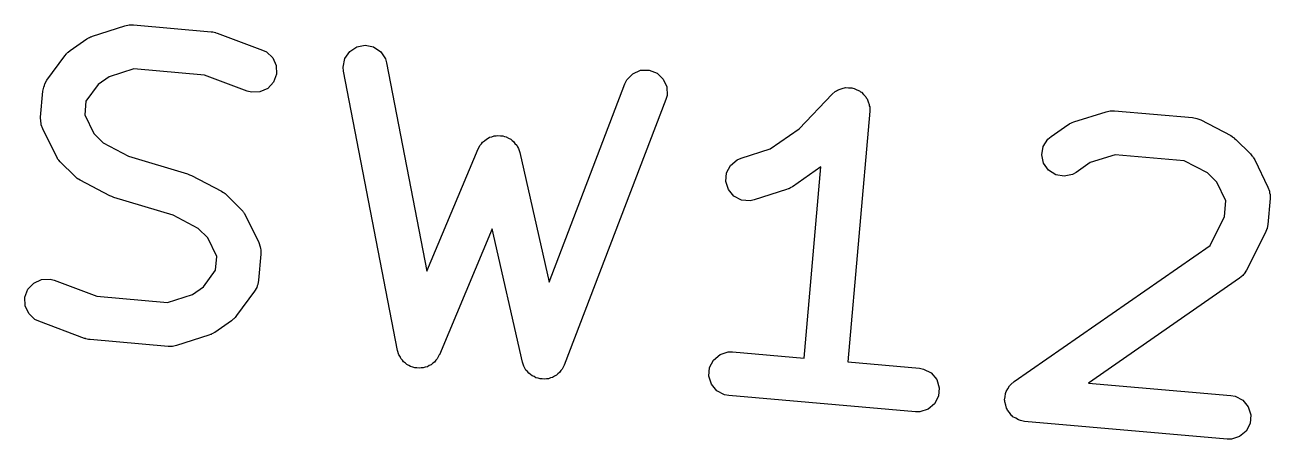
# Model space of a CAD drawing. Extents: x 2.5 to 13.9, y -9.4 to -3.9.
# Drawn here: x 4.5394 to 4.7669, y -5.4884 to -5.4127 of the extents above; entities that cross this region are included whole.
import ezdxf

# ---------------------------------------------------------------- set-up
doc = ezdxf.new("R2010")
doc.units = 0
doc.header["$MEASUREMENT"] = 0
doc.layers.add('BLACK', color=7, linetype='CONTINUOUS')

msp = doc.modelspace()

# ---------------------------------------------------------------- linework, layer by layer
at = {"layer": 'BLACK', "linetype": 'CONTINUOUS'}
for p, q in [((4.55174, -5.41471), (4.55764, -5.41283)), ((4.55764, -5.41283), (4.55841, -5.41267)), ((4.55841, -5.41267), (4.55841, -5.41267)), ((4.55841, -5.41267), (4.55842, -5.41267)), ((4.55842, -5.41267), (4.5592, -5.41266)), ((4.5592, -5.41266), (4.57343, -5.4139)), ((4.54762, -5.41736), (4.55067, -5.41523)), ((4.55067, -5.41523), (4.55094, -5.41508)), ((4.55094, -5.41508), (4.55102, -5.41502)), ((4.55102, -5.41502), (4.55119, -5.41494)), ((4.55119, -5.41494), (4.55135, -5.41485)), ((4.55135, -5.41485), (4.55145, -5.41483)), ((4.55145, -5.41483), (4.55174, -5.41471)), ((4.57343, -5.4139), (4.57364, -5.41394)), ((4.57364, -5.41394), (4.57373, -5.41394)), ((4.57373, -5.41394), (4.57396, -5.414)), ((4.57396, -5.414), (4.5742, -5.41405)), ((4.5742, -5.41405), (4.57428, -5.41409)), ((4.57428, -5.41409), (4.57449, -5.41414)), ((4.57449, -5.41414), (4.58282, -5.41726)), ((4.5434, -5.42279), (4.54666, -5.41829)), ((4.54666, -5.41829), (4.54696, -5.41795)), ((4.54696, -5.41795), (4.54702, -5.41787)), ((4.54702, -5.41787), (4.54711, -5.41779)), ((4.54711, -5.41779), (4.54718, -5.41771)), ((4.54718, -5.41771), (4.54727, -5.41765)), ((4.54727, -5.41765), (4.54762, -5.41736)), ((4.58282, -5.41726), (4.58352, -5.41761)), ((4.58352, -5.41761), (4.58466, -5.41867)), ((4.59786, -5.41883), (4.59873, -5.41754)), ((4.59873, -5.41754), (4.60004, -5.41668)), ((4.60004, -5.41668), (4.60157, -5.41638)), ((4.60157, -5.41638), (4.6031, -5.41669)), ((4.6031, -5.41669), (4.60439, -5.41757)), ((4.60439, -5.41757), (4.60525, -5.41887)), ((4.5593, -5.4207), (4.55474, -5.42215)), ((4.57219, -5.42183), (4.5593, -5.4207)), ((4.58466, -5.41867), (4.58531, -5.42009)), ((4.58531, -5.42009), (4.58536, -5.42165)), ((4.59755, -5.42036), (4.59786, -5.41883)), ((4.59762, -5.42114), (4.59755, -5.42036)), ((4.60525, -5.41887), (4.60547, -5.41962)), ((4.60547, -5.41962), (4.61284, -5.4577)), ((4.543, -5.42346), (4.5434, -5.42279)), ((4.55474, -5.42215), (4.55274, -5.42354)), ((4.58001, -5.42475), (4.57219, -5.42183)), ((4.58536, -5.42165), (4.58482, -5.42311)), ((4.60749, -5.47219), (4.59762, -5.42114)), ((4.64904, -5.42343), (4.64939, -5.42273)), ((4.64939, -5.42273), (4.65047, -5.4216)), ((4.65047, -5.4216), (4.65189, -5.42096)), ((4.65189, -5.42096), (4.65345, -5.42092)), ((4.65345, -5.42092), (4.65491, -5.42148)), ((4.65491, -5.42148), (4.65604, -5.42255)), ((4.65604, -5.42255), (4.65668, -5.42398)), ((4.54224, -5.42953), (4.54265, -5.42479)), ((4.54265, -5.42479), (4.5428, -5.42402)), ((4.5428, -5.42402), (4.54293, -5.42375)), ((4.54293, -5.42375), (4.543, -5.42346)), ((4.55274, -5.42354), (4.55053, -5.42659)), ((4.58077, -5.42496), (4.58001, -5.42475)), ((4.58233, -5.4249), (4.58077, -5.42496)), ((4.58375, -5.42426), (4.58233, -5.4249)), ((4.58482, -5.42311), (4.58375, -5.42426)), ((4.63518, -5.45966), (4.64904, -5.42343)), ((4.65668, -5.42398), (4.65672, -5.42554)), ((4.68689, -5.42534), (4.68748, -5.42483)), ((4.68748, -5.42483), (4.68769, -5.42474)), ((4.68769, -5.42474), (4.68786, -5.42459)), ((4.68786, -5.42459), (4.68839, -5.42442)), ((4.68839, -5.42442), (4.68891, -5.4242)), ((4.68891, -5.4242), (4.68913, -5.42419)), ((4.68913, -5.42419), (4.68935, -5.42412)), ((4.68935, -5.42412), (4.68991, -5.42417)), ((4.68991, -5.42417), (4.69047, -5.42416)), ((4.69047, -5.42416), (4.69068, -5.42424)), ((4.69068, -5.42424), (4.6909, -5.42426)), ((4.6909, -5.42426), (4.6914, -5.42452)), ((4.6914, -5.42452), (4.69192, -5.42472)), ((4.69192, -5.42472), (4.69209, -5.42488)), ((4.69209, -5.42488), (4.69228, -5.42498)), ((4.69228, -5.42498), (4.69265, -5.42541)), ((4.55053, -5.42659), (4.5503, -5.42912)), ((4.65651, -5.42629), (4.63793, -5.47486)), ((4.65672, -5.42554), (4.65651, -5.42629)), ((4.68085, -5.43166), (4.68689, -5.42534)), ((4.69265, -5.42541), (4.69305, -5.4258)), ((4.69305, -5.4258), (4.69314, -5.426)), ((4.69314, -5.426), (4.69329, -5.42617)), ((4.69329, -5.42617), (4.69346, -5.42671)), ((4.69346, -5.42671), (4.69368, -5.42723)), ((4.69368, -5.42723), (4.69369, -5.42745)), ((4.69369, -5.42745), (4.69376, -5.42766)), ((4.54225, -5.43032), (4.54224, -5.42953)), ((4.5503, -5.42912), (4.55195, -5.43251)), ((4.69377, -5.42845), (4.68976, -5.47427)), ((4.69376, -5.42766), (4.69377, -5.42845)), ((4.73106, -5.43039), (4.73696, -5.42852)), ((4.73696, -5.42852), (4.73772, -5.42836)), ((4.73772, -5.42836), (4.73773, -5.42836)), ((4.73773, -5.42836), (4.73852, -5.42835)), ((4.73773, -5.42836), (4.73773, -5.42836)), ((4.73852, -5.42835), (4.75275, -5.42959)), ((4.75275, -5.42959), (4.75352, -5.42974)), ((4.75352, -5.42974), (4.75352, -5.42974)), ((4.75352, -5.42974), (4.75353, -5.42974)), ((4.75353, -5.42974), (4.75425, -5.43003)), ((4.54234, -5.4306), (4.54225, -5.43032)), ((4.54235, -5.4309), (4.54234, -5.4306)), ((4.54263, -5.43163), (4.54235, -5.4309)), ((4.54506, -5.43662), (4.54263, -5.43163)), ((4.67557, -5.43533), (4.68085, -5.43166)), ((4.72693, -5.43304), (4.72998, -5.43092)), ((4.72998, -5.43092), (4.73026, -5.43077)), ((4.73026, -5.43077), (4.73034, -5.4307)), ((4.73034, -5.4307), (4.73051, -5.43063)), ((4.73051, -5.43063), (4.73067, -5.43054)), ((4.73067, -5.43054), (4.73077, -5.43052)), ((4.73077, -5.43052), (4.73106, -5.43039)), ((4.75425, -5.43003), (4.75974, -5.4329)), ((4.55195, -5.43251), (4.55368, -5.43423)), ((4.55368, -5.43423), (4.55829, -5.43664)), ((4.62284, -5.43438), (4.62302, -5.4341)), ((4.62302, -5.4341), (4.62339, -5.43384)), ((4.62339, -5.43384), (4.62371, -5.43352)), ((4.62371, -5.43352), (4.62402, -5.43339)), ((4.62402, -5.43339), (4.62429, -5.4332)), ((4.62429, -5.4332), (4.62473, -5.4331)), ((4.62473, -5.4331), (4.62515, -5.43293)), ((4.62515, -5.43293), (4.62549, -5.43293)), ((4.62549, -5.43293), (4.62581, -5.43285)), ((4.62581, -5.43285), (4.62626, -5.43293)), ((4.62626, -5.43293), (4.62671, -5.43293)), ((4.62671, -5.43293), (4.62702, -5.43306)), ((4.62702, -5.43306), (4.62735, -5.43312)), ((4.62735, -5.43312), (4.62774, -5.43336)), ((4.62774, -5.43336), (4.62815, -5.43354)), ((4.62815, -5.43354), (4.62839, -5.43377)), ((4.62839, -5.43377), (4.62867, -5.43395)), ((4.62867, -5.43395), (4.62893, -5.43432)), ((4.62893, -5.43432), (4.62925, -5.43464)), ((4.72549, -5.43487), (4.72633, -5.43355)), ((4.72633, -5.43355), (4.72693, -5.43304)), ((4.75974, -5.4329), (4.76, -5.43308)), ((4.76, -5.43308), (4.76009, -5.43311)), ((4.76009, -5.43311), (4.76024, -5.43323)), ((4.76024, -5.43323), (4.76039, -5.43333)), ((4.76039, -5.43333), (4.76046, -5.43341)), ((4.76046, -5.43341), (4.7607, -5.43361)), ((4.7607, -5.43361), (4.76334, -5.43623)), ((4.5453, -5.43701), (4.54506, -5.43662)), ((4.61284, -5.4577), (4.62223, -5.43531)), ((4.62223, -5.43531), (4.6226, -5.43462)), ((4.6226, -5.43462), (4.62284, -5.43438)), ((4.62925, -5.43464), (4.62938, -5.43495)), ((4.62938, -5.43495), (4.62957, -5.43523)), ((4.62957, -5.43523), (4.62982, -5.43597)), ((4.62982, -5.43597), (4.63518, -5.45966)), ((4.67025, -5.43702), (4.67557, -5.43533)), ((4.72521, -5.4364), (4.72549, -5.43487)), ((4.72555, -5.43793), (4.72521, -5.4364)), ((4.73862, -5.43639), (4.73405, -5.43784)), ((4.75125, -5.43749), (4.73862, -5.43639)), ((4.76334, -5.43623), (4.76363, -5.43658)), ((4.76363, -5.43658), (4.76371, -5.43665)), ((4.54533, -5.43711), (4.5453, -5.43701)), ((4.54541, -5.43719), (4.54533, -5.43711)), ((4.54547, -5.43729), (4.54541, -5.43719)), ((4.54554, -5.43736), (4.54547, -5.43729)), ((4.54583, -5.43771), (4.54554, -5.43736)), ((4.54847, -5.44033), (4.54583, -5.43771)), ((4.55829, -5.43664), (4.56911, -5.4399)), ((4.66762, -5.43972), (4.66833, -5.43834)), ((4.66833, -5.43834), (4.66953, -5.43733)), ((4.66953, -5.43733), (4.67025, -5.43702)), ((4.68484, -5.43863), (4.67964, -5.44225)), ((4.68179, -5.47358), (4.68484, -5.43863)), ((4.72644, -5.43921), (4.72555, -5.43793)), ((4.73405, -5.43784), (4.7315, -5.43961)), ((4.75549, -5.43971), (4.75125, -5.43749)), ((4.76371, -5.43665), (4.76377, -5.43675)), ((4.76377, -5.43675), (4.76384, -5.43683)), ((4.76384, -5.43683), (4.76388, -5.43693)), ((4.76388, -5.43693), (4.76412, -5.43732)), ((4.76412, -5.43732), (4.76655, -5.44231)), ((4.54872, -5.44053), (4.54847, -5.44033)), ((4.54878, -5.44061), (4.54872, -5.44053)), ((4.54894, -5.44071), (4.54878, -5.44061)), ((4.54908, -5.44083), (4.54894, -5.44071)), ((4.54917, -5.44087), (4.54908, -5.44083)), ((4.54944, -5.44104), (4.54917, -5.44087)), ((4.55492, -5.44391), (4.54944, -5.44104)), ((4.56911, -5.4399), (4.56946, -5.44005)), ((4.56946, -5.44005), (4.56981, -5.44019)), ((4.56981, -5.44019), (4.57529, -5.44306)), ((4.66748, -5.44128), (4.66762, -5.43972)), ((4.72775, -5.44005), (4.72644, -5.43921)), ((4.72929, -5.44033), (4.72775, -5.44005)), ((4.73081, -5.44), (4.72929, -5.44033)), ((4.7315, -5.43961), (4.73081, -5.44)), ((4.75722, -5.44143), (4.75549, -5.43971)), ((4.57529, -5.44306), (4.57556, -5.44323)), ((4.57556, -5.44323), (4.57565, -5.44327)), ((4.57565, -5.44327), (4.57579, -5.44338)), ((4.57579, -5.44338), (4.57595, -5.44349)), ((4.66796, -5.44277), (4.66748, -5.44128)), ((4.66896, -5.44396), (4.66796, -5.44277)), ((4.67857, -5.44277), (4.67267, -5.44465)), ((4.67886, -5.44265), (4.67857, -5.44277)), ((4.67896, -5.44263), (4.67886, -5.44265)), ((4.67912, -5.44254), (4.67896, -5.44263)), ((4.67929, -5.44247), (4.67912, -5.44254)), ((4.67937, -5.4424), (4.67929, -5.44247)), ((4.67964, -5.44225), (4.67937, -5.4424)), ((4.75887, -5.44482), (4.75722, -5.44143)), ((4.76655, -5.44231), (4.76682, -5.44304)), ((4.76682, -5.44304), (4.76684, -5.44334)), ((4.76684, -5.44334), (4.76693, -5.44363)), ((4.55527, -5.44405), (4.55492, -5.44391)), ((4.55562, -5.44419), (4.55527, -5.44405)), ((4.56644, -5.44745), (4.55562, -5.44419)), ((4.57595, -5.44349), (4.57601, -5.44356)), ((4.57601, -5.44356), (4.57626, -5.44376)), ((4.57626, -5.44376), (4.5789, -5.44638)), ((4.67035, -5.44468), (4.66896, -5.44396)), ((4.6719, -5.44481), (4.67035, -5.44468)), ((4.67267, -5.44465), (4.6719, -5.44481)), ((4.75862, -5.44769), (4.75887, -5.44482)), ((4.76694, -5.44441), (4.76652, -5.44915)), ((4.76693, -5.44363), (4.76694, -5.44441)), ((4.57105, -5.44986), (4.56644, -5.44745)), ((4.5789, -5.44638), (4.57919, -5.44673)), ((4.57919, -5.44673), (4.57926, -5.4468)), ((4.57926, -5.4468), (4.57932, -5.4469)), ((4.57932, -5.4469), (4.5794, -5.44699)), ((4.5794, -5.44699), (4.57944, -5.44708)), ((4.57944, -5.44708), (4.57967, -5.44747)), ((4.57967, -5.44747), (4.58211, -5.45246)), ((4.75596, -5.45296), (4.75862, -5.44769)), ((4.57278, -5.45158), (4.57105, -5.44986)), ((4.62477, -5.44993), (4.61511, -5.47298)), ((4.63029, -5.47431), (4.62477, -5.44993)), ((4.76636, -5.44996), (4.76611, -5.45061)), ((4.76638, -5.44992), (4.76636, -5.44996)), ((4.76639, -5.44988), (4.76638, -5.4499)), ((4.76638, -5.4499), (4.76638, -5.44992)), ((4.7664, -5.44984), (4.76639, -5.44988)), ((4.76652, -5.44915), (4.7664, -5.44984)), ((4.57443, -5.45497), (4.57278, -5.45158)), ((4.58211, -5.45246), (4.58238, -5.4532)), ((4.76611, -5.45061), (4.76264, -5.45748)), ((4.58249, -5.45456), (4.58208, -5.45931)), ((4.58238, -5.4532), (4.5824, -5.4535)), ((4.5824, -5.4535), (4.58249, -5.45378)), ((4.58249, -5.45378), (4.58249, -5.45456)), ((4.72014, -5.47786), (4.75596, -5.45296)), ((4.57421, -5.45751), (4.57443, -5.45497)), ((4.54098, -5.45984), (4.5424, -5.45919)), ((4.5424, -5.45919), (4.54396, -5.45914)), ((4.54396, -5.45914), (4.54472, -5.45934)), ((4.54472, -5.45934), (4.55254, -5.46227)), ((4.57199, -5.46056), (4.57421, -5.45751)), ((4.58208, -5.45931), (4.58193, -5.46008)), ((4.76135, -5.45896), (4.73378, -5.47812)), ((4.76195, -5.45845), (4.76135, -5.45896)), ((4.76206, -5.45827), (4.76195, -5.45845)), ((4.76222, -5.45814), (4.76206, -5.45827)), ((4.76264, -5.45748), (4.76222, -5.45814)), ((4.53937, -5.46244), (4.53992, -5.46098)), ((4.53992, -5.46098), (4.54098, -5.45984)), ((4.56999, -5.46195), (4.57199, -5.46056)), ((4.58133, -5.46131), (4.57807, -5.4658)), ((4.58173, -5.46063), (4.58133, -5.46131)), ((4.5818, -5.46034), (4.58173, -5.46063)), ((4.58193, -5.46008), (4.5818, -5.46034)), ((4.53942, -5.464), (4.53937, -5.46244)), ((4.55254, -5.46227), (4.56543, -5.4634)), ((4.56543, -5.4634), (4.56999, -5.46195)), ((4.54007, -5.46542), (4.53942, -5.464)), ((4.54121, -5.46649), (4.54007, -5.46542)), ((4.57777, -5.46614), (4.57771, -5.46623)), ((4.57807, -5.4658), (4.57777, -5.46614)), ((4.54191, -5.46683), (4.54121, -5.46649)), ((4.55025, -5.46995), (4.54191, -5.46683)), ((4.57712, -5.46674), (4.57406, -5.46886)), ((4.57746, -5.46644), (4.57712, -5.46674)), ((4.57755, -5.46639), (4.57746, -5.46644)), ((4.57763, -5.4663), (4.57755, -5.46639)), ((4.57771, -5.46623), (4.57763, -5.4663)), ((4.55045, -5.47001), (4.55025, -5.46995)), ((4.55053, -5.47005), (4.55045, -5.47001)), ((4.55077, -5.47009), (4.55053, -5.47005)), ((4.551, -5.47015), (4.55077, -5.47009)), ((4.55109, -5.47015), (4.551, -5.47015)), ((4.5513, -5.47019), (4.55109, -5.47015)), ((4.56553, -5.47143), (4.5513, -5.47019)), ((4.57299, -5.46939), (4.56709, -5.47126)), ((4.57328, -5.46926), (4.57299, -5.46939)), ((4.57338, -5.46924), (4.57328, -5.46926)), ((4.57354, -5.46915), (4.57338, -5.46924)), ((4.57371, -5.46908), (4.57354, -5.46915)), ((4.57379, -5.46901), (4.57371, -5.46908)), ((4.57406, -5.46886), (4.57379, -5.46901)), ((4.56631, -5.47143), (4.56553, -5.47143)), ((4.56632, -5.47142), (4.56631, -5.47143)), ((4.56709, -5.47126), (4.56632, -5.47143)), ((4.56632, -5.47143), (4.56632, -5.47142)), ((4.60749, -5.4722), (4.60749, -5.47219)), ((4.60772, -5.47295), (4.60749, -5.4722)), ((4.60749, -5.4722), (4.60749, -5.4722)), ((4.60749, -5.4722), (4.60749, -5.4722)), ((4.60793, -5.47328), (4.60772, -5.47295)), ((4.6151, -5.47299), (4.61474, -5.47367)), ((4.61511, -5.47298), (4.6151, -5.47299)), ((4.61511, -5.47298), (4.61511, -5.47298)), ((4.61511, -5.47298), (4.61511, -5.47298)), ((4.66523, -5.47391), (4.66642, -5.47291)), ((4.66642, -5.47291), (4.66791, -5.47244)), ((4.66791, -5.47244), (4.66869, -5.47243)), ((4.66869, -5.47243), (4.68179, -5.47358)), ((4.60808, -5.47364), (4.60793, -5.47328)), ((4.60836, -5.47392), (4.60808, -5.47364)), ((4.60858, -5.47425), (4.60836, -5.47392)), ((4.6089, -5.47447), (4.60858, -5.47425)), ((4.60918, -5.47475), (4.6089, -5.47447)), ((4.60954, -5.4749), (4.60918, -5.47475)), ((4.60987, -5.47512), (4.60954, -5.4749)), ((4.61026, -5.4752), (4.60987, -5.47512)), ((4.61062, -5.47535), (4.61026, -5.4752)), ((4.61255, -5.47521), (4.61218, -5.47536)), ((4.61293, -5.47514), (4.61255, -5.47521)), ((4.61326, -5.47492), (4.61293, -5.47514)), ((4.61363, -5.47477), (4.61326, -5.47492)), ((4.61391, -5.47449), (4.61363, -5.47477)), ((4.61423, -5.47428), (4.61391, -5.47449)), ((4.61445, -5.47395), (4.61423, -5.47428)), ((4.61474, -5.47367), (4.61445, -5.47395)), ((4.63029, -5.47432), (4.63029, -5.47431)), ((4.63029, -5.47431), (4.63029, -5.47431)), ((4.63029, -5.47431), (4.63029, -5.47431)), ((4.63054, -5.47505), (4.63029, -5.47432)), ((4.63076, -5.47538), (4.63054, -5.47505)), ((4.63792, -5.47486), (4.63757, -5.47556)), ((4.63793, -5.47486), (4.63792, -5.47486)), ((4.63792, -5.47486), (4.63792, -5.47486)), ((4.63792, -5.47486), (4.63792, -5.47486)), ((4.66437, -5.47685), (4.6645, -5.4753)), ((4.6645, -5.4753), (4.66523, -5.47391)), ((4.68976, -5.47427), (4.70285, -5.47542)), ((4.61101, -5.47536), (4.61062, -5.47535)), ((4.6114, -5.47543), (4.61101, -5.47536)), ((4.61179, -5.47536), (4.6114, -5.47543)), ((4.61218, -5.47536), (4.61179, -5.47536)), ((4.63093, -5.47574), (4.63076, -5.47538)), ((4.63121, -5.47601), (4.63093, -5.47574)), ((4.63144, -5.47633), (4.63121, -5.47601)), ((4.63177, -5.47654), (4.63144, -5.47633)), ((4.63206, -5.47681), (4.63177, -5.47654)), ((4.63242, -5.47695), (4.63206, -5.47681)), ((4.63276, -5.47716), (4.63242, -5.47695)), ((4.63315, -5.47723), (4.63276, -5.47716)), ((4.63352, -5.47737), (4.63315, -5.47723)), ((4.63391, -5.47736), (4.63352, -5.47737)), ((4.63429, -5.47743), (4.63391, -5.47736)), ((4.63468, -5.47734), (4.63429, -5.47743)), ((4.63508, -5.47733), (4.63468, -5.47734)), ((4.63543, -5.47717), (4.63508, -5.47733)), ((4.63582, -5.47708), (4.63543, -5.47717)), ((4.63614, -5.47685), (4.63582, -5.47708)), ((4.6365, -5.47669), (4.63614, -5.47685)), ((4.63677, -5.47641), (4.6365, -5.47669)), ((4.63709, -5.47618), (4.63677, -5.47641)), ((4.6373, -5.47585), (4.63709, -5.47618)), ((4.63757, -5.47556), (4.6373, -5.47585)), ((4.66484, -5.47834), (4.66437, -5.47685)), ((4.70285, -5.47542), (4.70362, -5.47556)), ((4.70362, -5.47556), (4.705, -5.47628)), ((4.705, -5.47628), (4.70601, -5.47748)), ((4.70601, -5.47748), (4.70648, -5.47897)), ((4.66584, -5.47953), (4.66484, -5.47834)), ((4.66723, -5.48025), (4.66584, -5.47953)), ((4.70648, -5.47897), (4.70634, -5.48052)), ((4.71858, -5.48003), (4.71867, -5.47986)), ((4.71867, -5.47986), (4.7187, -5.47968)), ((4.7187, -5.47968), (4.71903, -5.47918)), ((4.71903, -5.47918), (4.7193, -5.47864)), ((4.7193, -5.47864), (4.71945, -5.47852)), ((4.71945, -5.47852), (4.71954, -5.47837)), ((4.71954, -5.47837), (4.72014, -5.47786)), ((4.73378, -5.47812), (4.75977, -5.4804)), ((4.668, -5.4804), (4.66723, -5.48025)), ((4.70215, -5.48339), (4.668, -5.4804)), ((4.70562, -5.48191), (4.70442, -5.48291)), ((4.70634, -5.48052), (4.70562, -5.48191)), ((4.71842, -5.48122), (4.71853, -5.48063)), ((4.71846, -5.4814), (4.71842, -5.48122)), ((4.71845, -5.48158), (4.71846, -5.4814)), ((4.71863, -5.48216), (4.71845, -5.48158)), ((4.71853, -5.48063), (4.71858, -5.48003)), ((4.75977, -5.4804), (4.76055, -5.48054)), ((4.76055, -5.48054), (4.76193, -5.48126)), ((4.76193, -5.48126), (4.76293, -5.48246)), ((4.70294, -5.48338), (4.70215, -5.48339)), ((4.70442, -5.48291), (4.70294, -5.48338)), ((4.71876, -5.48274), (4.71863, -5.48216)), ((4.71886, -5.4829), (4.71876, -5.48274)), ((4.71892, -5.48307), (4.71886, -5.4829)), ((4.7193, -5.48353), (4.71892, -5.48307)), ((4.71965, -5.48403), (4.7193, -5.48353)), ((4.7198, -5.48412), (4.71965, -5.48403)), ((4.71992, -5.48427), (4.7198, -5.48412)), ((4.72046, -5.48454), (4.71992, -5.48427)), ((4.76293, -5.48246), (4.7634, -5.48395)), ((4.7634, -5.48395), (4.76327, -5.4855)), ((4.72096, -5.48487), (4.72046, -5.48454)), ((4.72114, -5.4849), (4.72096, -5.48487)), ((4.72131, -5.48499), (4.72114, -5.4849)), ((4.72208, -5.48513), (4.72131, -5.48499)), ((4.75908, -5.48837), (4.72208, -5.48513)), ((4.76327, -5.4855), (4.76255, -5.48689)), ((4.75986, -5.48836), (4.75908, -5.48837)), ((4.76135, -5.48789), (4.75986, -5.48836)), ((4.76255, -5.48689), (4.76135, -5.48789))]:
    msp.add_line(p, q, dxfattribs=at)

doc.saveas('drawing.dxf')
